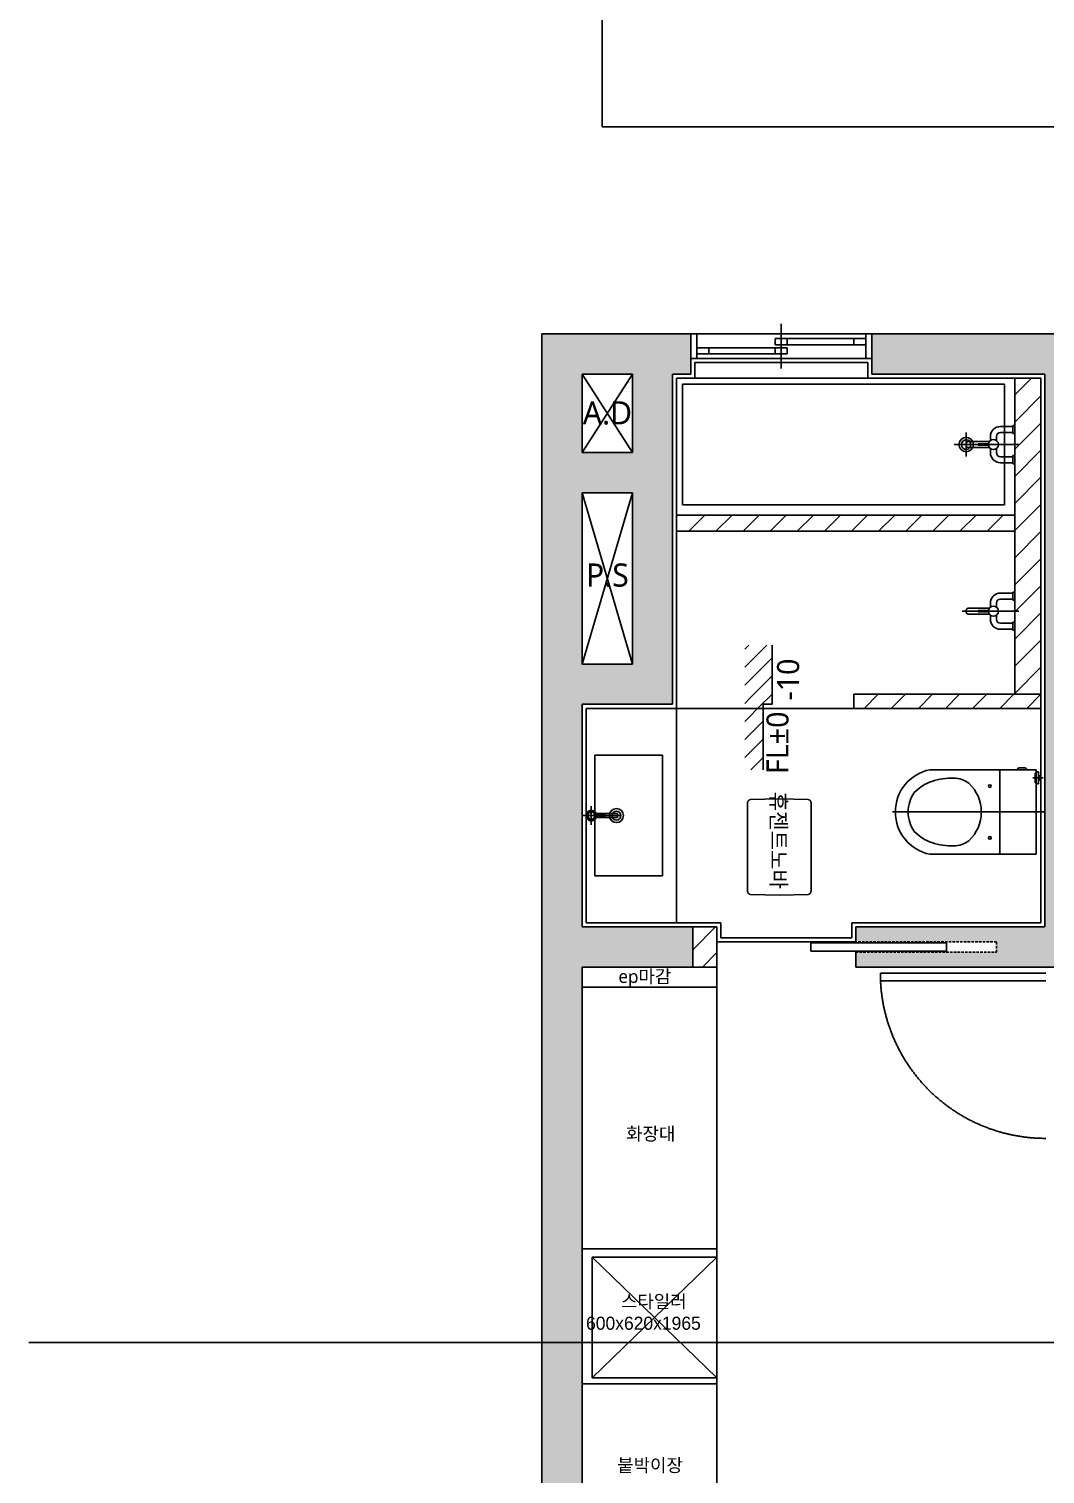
# Model space of a CAD drawing. Header units: millimetres. Extents: x 512 to 764439, y -71 to 559481.
# Drawn here: x 574506 to 579556, y 208937 to 216114 of the extents above; entities that cross this region are included whole.
import ezdxf
from ezdxf.enums import TextEntityAlignment as Align

# ---------------------------------------------------------------- set-up
doc = ezdxf.new("R2010")
doc.units = ezdxf.units.MM
doc.header["$LTSCALE"] = 50
for name, pattern in [('CENTER', [50.8, 31.75, -6.35, 6.35, -6.35]), ('DASHDOT', [1, 0.5, -0.25, 0, -0.25]), ('HIDDEN', [0.375, 0.25, -0.125])]:
    doc.linetypes.add(name, pattern=pattern)
for name, color, linetype in [('#CENTER', 1, 'CENTER'), ('#DOOR', 4, 'Continuous'), ('#TEXT', 7, 'Continuous'), ('#WIN', 4, 'Continuous'), ('#가전가구', 252, 'Continuous'), ('#건축벽체_CON', 2, 'Continuous'), ('#마감재', 5, 'Continuous'), ('#목공', 124, 'Continuous'), ('#욕실', 252, 'Continuous'), ('#조적', 30, 'Continuous'), ('#타일', 241, 'Continuous'), ('.', 8, 'Continuous'), ('12.철거설비도', 7, 'Continuous'), ('fur', 6, 'Continuous')]:
    doc.layers.add(name, color=color, linetype=linetype)
doc.styles.add('MtXpl_', font='Gulim.ttf')
doc.styles.add('맑은 고딕', font='malgun.ttf')
doc.styles.add('맑은고딕', font='malgun.ttf')
doc.styles.add('프리텐다드', font='')
doc.styles.get('프리텐다드').set_extended_font_data('Pretendard Variable')
picture_1 = doc.add_image_def('image5.jpg', size_in_pixel=(3000, 4000))

# ---------------------------------------------------------------- blocks, each defined once
blk = doc.blocks.new('DFDSF')
at = {"layer": '.', "ltscale": 2, "transparency": 33554559}
h = blk.add_hatch(color=8, dxfattribs=at)
h.dxf.hatch_style = 1
h.paths.add_polyline_path([(338341.2, 81981.1), (336641.2, 81981.1), (336641.2, 81781.1), (337741.2, 81781.1), (337741.2, 80281.1), (336886.2, 80281.1), (336886.2, 80081.1), (337741.2, 80081.1), (337741.2, 75921.1), (337281.2, 75921.1), (337281.2, 75721.1), (337941.2, 75721.1), (337941.2, 76011.1), (338391.2, 76011.1), (338391.2, 76058), (338391.2, 76211.1), (337941.2, 76211.1), (337941.2, 80081.1), (338341.2, 80081.1)])
h.paths.add_polyline_path([(338141.2, 80881.1), (337941.2, 80881.1), (337941.2, 81781.1), (338141.2, 81781.1)], flags=16)
h.paths.add_polyline_path([(338141.2, 80681.1), (338141.2, 80281.1), (337941.2, 80281.1), (337941.2, 80681.1)], flags=16)
h.paths.add_polyline_path([(339996.2, 80203.6), (339796.2, 80203.6), (339796.2, 80081.1), (339796.2, 78761.1), (339996.2, 78761.1)])
h.paths.add_polyline_path([(331166.2, 70151.1), (330766.2, 70151.1), (330766.2, 69951.1), (331366.2, 69951.1), (331366.2, 74251.1), (331166.2, 74251.1), (331166.2, 74055.5)])
h.paths.add_polyline_path([(336200.7, 78532.8), (336200.7, 79213.9), (335787, 79213.9), (335787, 78532.8)], flags=9)
h.paths.add_polyline_path([(333543.1, 77829.6), (334224.1, 77829.6), (334224.1, 78243.3), (333543.1, 78243.3)], flags=9)
h.paths.add_polyline_path([(337703.7, 74502.9), (337703.7, 75183.9), (337290, 75183.9), (337290, 74502.9)], flags=9)
h.paths.add_polyline_path([(331162.1, 74502.9), (331162.1, 75183.9), (330748.4, 75183.9), (330748.4, 74502.9)], flags=9)
h.paths.add_polyline_path([(336260.6, 76774.4), (336260.6, 77267), (335846.9, 77267), (335846.9, 76774.4)], flags=9)
h.paths.add_polyline_path([(334913.9, 79384.1), (334913.9, 79876.7), (334500.2, 79876.7), (334500.2, 79384.1)], flags=9)
h.paths.add_polyline_path([(329011.8, 71740.4), (329489.3, 71740.4), (329489.3, 72021.6), (329011.8, 72021.6)], flags=9)
h.paths.add_polyline_path([(336400.9, 79956.4), (336699.3, 79956.4), (336699.3, 80077.5), (336400.9, 80077.5)], flags=9)
h.paths.add_polyline_path([(338695.3, 81081.3), (339421.1, 81081.3), (339421.1, 81298.3), (338695.3, 81298.3)], flags=9)
h.paths.add_polyline_path([(336820.7, 78057.1), (337362.8, 78057.1), (337362.8, 78178.2), (336820.7, 78178.2)], flags=25)
h.paths.add_polyline_path([(332573.5, 80085.7), (332573.5, 80472.7), (332452.4, 80472.7), (332452.4, 80085.7)], flags=9)
h.paths.add_polyline_path([(332682, 81037.5), (332682, 81616.6), (332452.3, 81616.6), (332452.3, 81037.5)], flags=9)
h.paths.add_polyline_path([(327279.7, 75623.7), (328005.6, 75623.7), (328005.6, 75840.6), (327279.7, 75840.6)], flags=9)
h.paths.add_polyline_path([(334863.3, 79512.1), (336051.7, 79512.1), (336051.7, 79766.9), (334863.3, 79766.9)], flags=9)
h.paths.add_polyline_path([(329176.8, 70568.8), (329756.3, 70568.8), (329756.3, 70804.7), (329176.8, 70804.7)], flags=9)
h.paths.add_polyline_path([(333507.8, 69233.9), (334696.1, 69233.9), (334696.1, 69488.6), (333507.8, 69488.6)], flags=9)
h.paths.add_polyline_path([(340816.6, 69233.9), (342005, 69233.9), (342005, 69488.6), (340816.6, 69488.6)], flags=9)
h.paths.add_polyline_path([(333634.5, 79165.1), (333999.1, 79165.1), (333999.1, 79348.5), (333634.5, 79348.5)], flags=9)
h.paths.add_polyline_path([(333962.6, 80090.5), (334586.1, 80090.5), (334586.1, 80239.6), (333962.6, 80239.6)], flags=9)
h.paths.add_polyline_path([(334060.9, 75436.5), (335408.1, 75436.5), (335408.1, 75619.9), (334060.9, 75619.9)], flags=9)
h.paths.add_polyline_path([(331366.5, 68772.9), (332548, 68772.9), (332548, 69008.8), (331366.5, 69008.8)], flags=9)
h.paths.add_polyline_path([(334774.3, 77718.7), (335343.7, 77718.7), (335343.7, 78003.8), (334774.3, 78003.8)], flags=9)
h.paths.add_polyline_path([(335953.7, 79875.3), (336320.9, 79875.3), (336320.9, 80024.3), (335953.7, 80024.3)], flags=9)
h.paths.add_polyline_path([(333460.9, 76854.3), (333764.7, 76854.3), (333764.7, 77007.1), (333460.9, 77007.1)], flags=9)
h.paths.add_polyline_path([(333091.1, 76542.6), (333394.9, 76542.6), (333394.9, 76695.4), (333091.1, 76695.4)], flags=9)
h.paths.add_polyline_path([(332969.8, 79053.3), (333100.7, 79053.3), (333100.7, 79206.1), (332969.8, 79206.1)], flags=9)
h.paths.add_polyline_path([(332884.4, 77770.4), (333188.2, 77770.4), (333188.2, 77923.2), (332884.4, 77923.2)], flags=9)
h.paths.add_polyline_path([(332836.6, 78524.5), (333230.8, 78524.5), (333230.8, 78677.2), (332836.6, 78677.2)], flags=9)
h.paths.add_polyline_path([(329027.4, 69208.3), (329838.7, 69208.3), (329838.7, 69493.3), (329027.4, 69493.3)], flags=9)
h.paths.add_polyline_path([(333408.3, 81268.8), (334219.6, 81268.8), (334219.6, 81553.9), (333408.3, 81553.9)], flags=9)
h.paths.add_polyline_path([(336706.9, 80756.2), (336706.9, 81151.4), (336537.7, 81151.4), (336537.7, 80756.2)], flags=9)
h.paths.add_polyline_path([(336759.6, 81121.6), (336759.6, 81407.7), (336590.4, 81407.7), (336590.4, 81121.6)], flags=9)
h.paths.add_polyline_path([(328332, 78371.2), (328332, 78766.4), (328162.7, 78766.4), (328162.7, 78371.2)], flags=9)
h.paths.add_polyline_path([(328384.8, 78736.5), (328384.8, 79022.9), (328214.7, 79022.9), (328214.7, 78736.5)], flags=9)
h.paths.add_polyline_path([(338932.4, 71242.6), (339326.7, 71242.6), (339326.7, 71395.4), (338932.4, 71395.4)], flags=9)
h.paths.add_polyline_path([(341434.5, 74226.2), (341828.8, 74226.2), (341828.8, 74379), (341434.5, 74379)], flags=9)
h.paths.add_polyline_path([(337702.2, 71296.7), (338108.8, 71296.7), (338108.8, 71577.9), (337702.2, 71577.9)], flags=9)
h.paths.add_polyline_path([(340786.3, 71296.7), (341192.9, 71296.7), (341192.9, 71577.9), (340786.3, 71577.9)], flags=9)
h.paths.add_polyline_path([(330938, 77966.2), (331344.6, 77966.2), (331344.6, 78247.4), (330938, 78247.4)], flags=9)
h.paths.add_polyline_path([(333628.2, 71737.2), (334197.6, 71737.2), (334197.6, 72022.3), (333628.2, 72022.3)], flags=9)
h.paths.add_polyline_path([(327958.2, 69261.8), (328352.4, 69261.8), (328352.4, 69414.6), (327958.2, 69414.6)], flags=9)
h.paths.add_polyline_path([(327409.8, 71898.3), (327804.1, 71898.3), (327804.1, 72051.1), (327409.8, 72051.1)], flags=9)
h.paths.add_polyline_path([(327434.8, 74896.2), (327829, 74896.2), (327829, 75049), (327434.8, 75049)], flags=9)
h.paths.add_polyline_path([(327440.5, 77324), (327756.6, 77324), (327756.6, 77476.7), (327440.5, 77476.7)], flags=9)
h.paths.add_polyline_path([(327478.9, 76542.6), (327782.7, 76542.6), (327782.7, 76695.4), (327478.9, 76695.4)], flags=9)
h.paths.add_polyline_path([(341178.3, 75772.2), (341178.3, 75148.5), (341329.6, 75148.5), (341329.6, 75772.2)], flags=9)
h.paths.add_polyline_path([(341233.7, 75866.2), (341233.7, 76261.4), (341064.4, 76261.4), (341064.4, 75866.2)], flags=9)
h.paths.add_polyline_path([(341286.5, 76231.5), (341286.5, 76517.9), (341116.4, 76517.9), (341116.4, 76231.5)], flags=9)
h.paths.add_polyline_path([(339403.9, 77086.2), (339403.9, 77481.4), (339234.7, 77481.4), (339234.7, 77086.2)], flags=9)
h.paths.add_polyline_path([(339456.2, 77438.2), (339456.2, 77723.4), (339289.6, 77723.4), (339289.6, 77438.2)], flags=9)
h.paths.add_polyline_path([(328180, 78337.2), (328180, 77751.1), (328331.3, 77751.1), (328331.3, 78337.2)], flags=9)
h.paths.add_polyline_path([(338414.5, 77089.5), (339135.2, 77089.5), (339135.2, 77242.3), (338414.5, 77242.3)], flags=9)
h.paths.add_polyline_path([(338683.5, 77496.6), (338987.3, 77496.6), (338987.3, 77649.4), (338683.5, 77649.4)], flags=9)
h.paths.add_polyline_path([(340029.3, 76679.8), (340333.1, 76679.8), (340333.1, 76832.6), (340029.3, 76832.6)], flags=9)
h.paths.add_polyline_path([(338380.9, 78083.2), (339011.1, 78083.2), (339011.1, 78236), (338380.9, 78236)], flags=9)
h.paths.add_polyline_path([(338414.5, 79236), (339135.2, 79236), (339135.2, 79388.8), (338414.5, 79388.8)], flags=9)
h.paths.add_polyline_path([(327245.7, 80105.2), (327559.2, 80105.2), (327559.2, 80280.3), (327245.7, 80280.3)], flags=9)
h.paths.add_polyline_path([(327265.7, 79299), (327538.3, 79299), (327538.3, 79477.3), (327265.7, 79477.3)], flags=9)
h.paths.add_polyline_path([(342110.3, 76479.4), (342423.8, 76479.4), (342423.8, 76654.6), (342110.3, 76654.6)], flags=9)
h = blk.add_hatch(color=8, dxfattribs=at)
h.dxf.hatch_style = 1
h.paths.add_polyline_path([(336646.2, 74251.1), (336446.2, 74251.1), (336446.2, 68796.1), (336446.2, 68796.1), (336446.2, 68673.6), (336446.2, 68673.6), (336446.2, 68551.1), (336646.2, 68551.1), (336646.2, 68673.6), (336646.2, 68796.1)])
h.paths.add_polyline_path([(333337.8, 69143.6), (333337.8, 69636.2), (332924.1, 69636.2), (332924.1, 69143.6)], flags=9)
h.paths.add_polyline_path([(329011.8, 71740.4), (329489.3, 71740.4), (329489.3, 72021.6), (329011.8, 72021.6)], flags=9)
h.paths.add_polyline_path([(336400.9, 79956.4), (336699.3, 79956.4), (336699.3, 80077.5), (336400.9, 80077.5)], flags=9)
h.paths.add_polyline_path([(338695.3, 81081.3), (339421.1, 81081.3), (339421.1, 81298.3), (338695.3, 81298.3)], flags=9)
h.paths.add_polyline_path([(336820.7, 78057.1), (337362.8, 78057.1), (337362.8, 78178.2), (336820.7, 78178.2)], flags=9)
h.paths.add_polyline_path([(332573.5, 80085.7), (332573.5, 80472.7), (332452.4, 80472.7), (332452.4, 80085.7)], flags=9)
h.paths.add_polyline_path([(332682, 81037.5), (332682, 81616.6), (332452.3, 81616.6), (332452.3, 81037.5)], flags=9)
h.paths.add_polyline_path([(327279.7, 75623.7), (328005.6, 75623.7), (328005.6, 75840.6), (327279.7, 75840.6)], flags=9)
h.paths.add_polyline_path([(334863.3, 79512.1), (336051.7, 79512.1), (336051.7, 79766.9), (334863.3, 79766.9)], flags=9)
h.paths.add_polyline_path([(329176.8, 70568.8), (329756.3, 70568.8), (329756.3, 70804.7), (329176.8, 70804.7)], flags=9)
h.paths.add_polyline_path([(333507.8, 69233.9), (334696.1, 69233.9), (334696.1, 69488.6), (333507.8, 69488.6)], flags=9)
h.paths.add_polyline_path([(340376, 69233.9), (341564.3, 69233.9), (341564.3, 69488.6), (340376, 69488.6)], flags=9)
h.paths.add_polyline_path([(333634.5, 79165.1), (333999.1, 79165.1), (333999.1, 79348.5), (333634.5, 79348.5)], flags=9)
h.paths.add_polyline_path([(333962.6, 80090.5), (334586.1, 80090.5), (334586.1, 80239.6), (333962.6, 80239.6)], flags=9)
h.paths.add_polyline_path([(334060.9, 75436.5), (335408.1, 75436.5), (335408.1, 75619.9), (334060.9, 75619.9)], flags=9)
h.paths.add_polyline_path([(331366.5, 68772.9), (332548, 68772.9), (332548, 69008.8), (331366.5, 69008.8)], flags=9)
h.paths.add_polyline_path([(334774.3, 77718.7), (335343.7, 77718.7), (335343.7, 78003.8), (334774.3, 78003.8)], flags=9)
h.paths.add_polyline_path([(335953.7, 79875.3), (336320.9, 79875.3), (336320.9, 80024.3), (335953.7, 80024.3)], flags=9)
h.paths.add_polyline_path([(333460.9, 76854.3), (333764.7, 76854.3), (333764.7, 77007.1), (333460.9, 77007.1)], flags=9)
h.paths.add_polyline_path([(333091.1, 76542.6), (333394.9, 76542.6), (333394.9, 76695.4), (333091.1, 76695.4)], flags=9)
h.paths.add_polyline_path([(332969.8, 79053.3), (333100.7, 79053.3), (333100.7, 79206.1), (332969.8, 79206.1)], flags=9)
h.paths.add_polyline_path([(332884.4, 77770.4), (333188.2, 77770.4), (333188.2, 77923.2), (332884.4, 77923.2)], flags=9)
h.paths.add_polyline_path([(332836.6, 78524.5), (333230.8, 78524.5), (333230.8, 78677.2), (332836.6, 78677.2)], flags=9)
h.paths.add_polyline_path([(329027.4, 69208.3), (329838.7, 69208.3), (329838.7, 69493.3), (329027.4, 69493.3)], flags=9)
h.paths.add_polyline_path([(333408.3, 81268.8), (334219.6, 81268.8), (334219.6, 81553.9), (333408.3, 81553.9)], flags=9)
h.paths.add_polyline_path([(336706.9, 80756.2), (336706.9, 81151.4), (336537.7, 81151.4), (336537.7, 80756.2)], flags=9)
h.paths.add_polyline_path([(336759.6, 81121.6), (336759.6, 81407.7), (336590.4, 81407.7), (336590.4, 81121.6)], flags=9)
h.paths.add_polyline_path([(328332, 78371.2), (328332, 78766.4), (328162.7, 78766.4), (328162.7, 78371.2)], flags=9)
h.paths.add_polyline_path([(328384.8, 78736.5), (328384.8, 79022.9), (328214.7, 79022.9), (328214.7, 78736.5)], flags=9)
h.paths.add_polyline_path([(338932.4, 71242.6), (339326.7, 71242.6), (339326.7, 71395.4), (338932.4, 71395.4)], flags=9)
h.paths.add_polyline_path([(341434.5, 74226.2), (341828.8, 74226.2), (341828.8, 74379), (341434.5, 74379)], flags=9)
h.paths.add_polyline_path([(337702.2, 71296.7), (338108.8, 71296.7), (338108.8, 71577.9), (337702.2, 71577.9)], flags=9)
h.paths.add_polyline_path([(340786.3, 71296.7), (341192.9, 71296.7), (341192.9, 71577.9), (340786.3, 71577.9)], flags=9)
h.paths.add_polyline_path([(330938, 77966.2), (331344.6, 77966.2), (331344.6, 78247.4), (330938, 78247.4)], flags=9)
h.paths.add_polyline_path([(333628.2, 71737.2), (334197.6, 71737.2), (334197.6, 72022.3), (333628.2, 72022.3)], flags=9)
h.paths.add_polyline_path([(327958.2, 69261.8), (328352.4, 69261.8), (328352.4, 69414.6), (327958.2, 69414.6)], flags=9)
h.paths.add_polyline_path([(327409.8, 71898.3), (327804.1, 71898.3), (327804.1, 72051.1), (327409.8, 72051.1)], flags=9)
h.paths.add_polyline_path([(327434.8, 74896.2), (327829, 74896.2), (327829, 75049), (327434.8, 75049)], flags=9)
h.paths.add_polyline_path([(327440.5, 77324), (327756.6, 77324), (327756.6, 77476.7), (327440.5, 77476.7)], flags=9)
h.paths.add_polyline_path([(327478.9, 76542.6), (327782.7, 76542.6), (327782.7, 76695.4), (327478.9, 76695.4)], flags=9)
h.paths.add_polyline_path([(341178.3, 75772.2), (341178.3, 75148.5), (341329.6, 75148.5), (341329.6, 75772.2)], flags=9)
h.paths.add_polyline_path([(341233.7, 75866.2), (341233.7, 76261.4), (341064.4, 76261.4), (341064.4, 75866.2)], flags=9)
h.paths.add_polyline_path([(341286.5, 76231.5), (341286.5, 76517.9), (341116.4, 76517.9), (341116.4, 76231.5)], flags=9)
h.paths.add_polyline_path([(339403.9, 77086.2), (339403.9, 77481.4), (339234.7, 77481.4), (339234.7, 77086.2)], flags=9)
h.paths.add_polyline_path([(339456.2, 77438.2), (339456.2, 77723.4), (339289.6, 77723.4), (339289.6, 77438.2)], flags=9)
h.paths.add_polyline_path([(328180, 78337.2), (328180, 77751.1), (328331.3, 77751.1), (328331.3, 78337.2)], flags=9)
h.paths.add_polyline_path([(338414.5, 77089.5), (339135.2, 77089.5), (339135.2, 77242.3), (338414.5, 77242.3)], flags=9)
h.paths.add_polyline_path([(338683.5, 77496.6), (338987.3, 77496.6), (338987.3, 77649.4), (338683.5, 77649.4)], flags=9)
h.paths.add_polyline_path([(340029.3, 76679.8), (340333.1, 76679.8), (340333.1, 76832.6), (340029.3, 76832.6)], flags=9)
h.paths.add_polyline_path([(338380.9, 78083.2), (339011.1, 78083.2), (339011.1, 78236), (338380.9, 78236)], flags=9)
h.paths.add_polyline_path([(338414.5, 79236), (339135.2, 79236), (339135.2, 79388.8), (338414.5, 79388.8)], flags=9)
h.paths.add_polyline_path([(327245.7, 80105.2), (327559.2, 80105.2), (327559.2, 80280.3), (327245.7, 80280.3)], flags=9)
h.paths.add_polyline_path([(327265.7, 79299), (327538.3, 79299), (327538.3, 79477.3), (327265.7, 79477.3)], flags=9)
h.paths.add_polyline_path([(342110.3, 76479.4), (342423.8, 76479.4), (342423.8, 76654.6), (342110.3, 76654.6)], flags=9)
h = blk.add_hatch(color=8, dxfattribs=at)
h.dxf.hatch_style = 1
h.paths.add_polyline_path([(327276.2, 77641.1), (327276.2, 78746.1), (327726.2, 78746.1), (327726.2, 80386.1), (327816.2, 80386.1), (327816.2, 80586.1), (327076.2, 80586.1), (327076.2, 68551.1), (328176.2, 68551.1), (328176.2, 68751.1), (327276.2, 68751.1), (327276.2, 69951.1), (328066.2, 69951.1), (328066.2, 70151.1), (327276.2, 70151.1), (327276.2, 74051.1), (327896.2, 74051.1), (327896.2, 74251.1), (327276.2, 74251.1), (327276.2, 77441.1), (327826.2, 77441.1), (327826.2, 77641.1)])
h.paths.add_polyline_path([(327276.2, 78946.1), (327276.2, 79796.1), (327526.2, 79796.1), (327526.2, 78946.1)], flags=16)
h.paths.add_polyline_path([(327276.2, 79996.1), (327276.2, 80386.1), (327526.2, 80386.1), (327526.2, 79996.1)], flags=16)
h.paths.add_polyline_path([(327245.7, 80105.2), (327559.2, 80105.2), (327559.2, 80280.3), (327245.7, 80280.3)], flags=24)
h.paths.add_polyline_path([(327265.7, 79299), (327538.3, 79299), (327538.3, 79477.3), (327265.7, 79477.3)], flags=24)
h = blk.add_hatch(color=8, dxfattribs=at)
h.dxf.hatch_style = 1
h.paths.add_polyline_path([(329776.2, 80586.1), (328716.2, 80586.1), (328716.2, 80386.1), (329576.2, 80386.1), (329576.2, 77641.1), (328636.2, 77641.1), (328636.2, 77567.1), (329336.2, 77567.1), (329336.2, 77515.1), (328636.2, 77515.1), (328636.2, 77441.1), (329776.2, 77441.1)])
at = {"layer": '#CENTER', "color": 8, "ltscale": 2}
for p, q in [((327526.2, 80386.1), (327276.2, 79996.1)), ((327276.2, 80386.1), (327526.2, 79996.1)), ((327276.2, 79796.1), (327526.2, 78946.1)), ((327276.2, 78946.1), (327526.2, 79796.1))]:
    blk.add_line(p, q, dxfattribs=at)
at = {"layer": '#DOOR', "color": 8}
for p, q in [((329087.7, 77562.1), (328413.6, 77562.1)), ((328413.6, 77562.1), (328413.6, 77520.1)), ((328413.6, 77520.1), (329087.7, 77520.1)), ((329087.7, 77520.1), (329087.7, 77562.1)), ((329580.7, 77411.7), (328759.4, 77411.7)), ((328759.4, 77411.7), (328759.4, 77372.6)), ((328759.4, 77372.6), (329580.7, 77372.6))]:
    blk.add_line(p, q, dxfattribs=at)
at = {"layer": '#DOOR', "color": 8, "linetype": 'HIDDEN'}
for p, q in [((329336.2, 77567.1), (328636.2, 77567.1)), ((329336.2, 77515.1), (329336.2, 77567.1)), ((328636.2, 77515.1), (329336.2, 77515.1))]:
    blk.add_line(p, q, dxfattribs=at)
at = {"layer": '#DOOR', "color": 8, "linetype": 'DASHDOT', "ltscale": 70}
blk.add_arc((329579.8, 77411.7), 821.3, 182.72937, 270.065, dxfattribs=at)
at = {"layer": '#TEXT', "color": 8}
for p, q in [((328221.2, 78746.1), (328221.2, 79039.5)), ((328221.2, 78746.1), (328176.2, 78746.1)), ((328176.2, 78746.1), (328176.2, 78421.1))]:
    blk.add_line(p, q, dxfattribs=at)
at = {"layer": '#WIN', "color": 8}
for p, q in [((328266.2, 80636.1), (328266.2, 80413.6)), ((328716.2, 80586.1), (327816.2, 80586.1)), ((327816.2, 80586.1), (327816.2, 80463.6)), ((327816.2, 80463.6), (327816.2, 80586.1)), ((327816.2, 80586.1), (327846.2, 80586.1)), ((327846.2, 80586.1), (327846.2, 80463.6)), ((328236.2, 80532.3), (328236.2, 80562.3)), ((328236.2, 80562.3), (328686.2, 80562.3)), ((328236.2, 80532.3), (328686.2, 80532.3)), ((328296.2, 80532.3), (328296.2, 80562.3)), ((328626.2, 80532.3), (328626.2, 80562.3)), ((328686.2, 80463.6), (328686.2, 80586.1)), ((328686.2, 80586.1), (328716.2, 80586.1)), ((328716.2, 80463.6), (328716.2, 80586.1)), ((328716.2, 80586.1), (328716.2, 80463.6)), ((327816.2, 80463.6), (328716.2, 80463.6)), ((327846.2, 80463.6), (327816.2, 80463.6)), ((328296.2, 80517.3), (327846.2, 80517.3)), ((328296.2, 80487.3), (327846.2, 80487.3)), ((327906.2, 80517.3), (327906.2, 80487.3)), ((328236.2, 80487.3), (328236.2, 80517.3)), ((328296.2, 80487.3), (328296.2, 80517.3)), ((328716.2, 80463.6), (328686.2, 80463.6))]:
    blk.add_line(p, q, dxfattribs=at)
at = {"layer": '#가전가구', "color": 8, "ltscale": 2}
for p, q in [((327326.2, 76001.1), (327946.2, 76001.1)), ((327326.2, 75401.1), (327326.2, 76001.1)), ((327946.2, 76001.1), (327326.2, 75401.1)), ((327326.2, 76001.1), (327946.2, 75401.1)), ((327946.2, 76001.1), (327946.2, 75401.1)), ((327946.2, 75401.1), (327326.2, 75401.1))]:
    blk.add_line(p, q, dxfattribs=at)
at = {"layer": '#건축벽체_CON', "color": 8, "ltscale": 2}
for p, q in [((327076.2, 68551.1), (327076.2, 80586.1)), ((327076.2, 80586.1), (327816.2, 80586.1)), ((327816.2, 80586.1), (327816.2, 80386.1)), ((329776.2, 80586.1), (328716.2, 80586.1)), ((328716.2, 80586.1), (328716.2, 80386.1)), ((327276.2, 79996.1), (327276.2, 80386.1)), ((327526.2, 80386.1), (327276.2, 80386.1)), ((327526.2, 79996.1), (327526.2, 80386.1)), ((327816.2, 80386.1), (327726.2, 80386.1)), ((327726.2, 80386.1), (327726.2, 78746.1)), ((329576.2, 80386.1), (328716.2, 80386.1)), ((329576.2, 77641.1), (329576.2, 80386.1)), ((327526.2, 79996.1), (327276.2, 79996.1)), ((327276.2, 78946.1), (327276.2, 79796.1)), ((327526.2, 79796.1), (327276.2, 79796.1)), ((327526.2, 78946.1), (327526.2, 79796.1)), ((327526.2, 78946.1), (327276.2, 78946.1)), ((327726.2, 78746.1), (327276.2, 78746.1)), ((327276.2, 77641.1), (327276.2, 78746.1)), ((327826.2, 77641.1), (327276.2, 77641.1)), ((327826.2, 77441.1), (327826.2, 77641.1)), ((328636.2, 77567.1), (328636.2, 77641.1)), ((328636.2, 77641.1), (329576.2, 77641.1)), ((328636.2, 77515.1), (328636.2, 77441.1)), ((327276.2, 74251.1), (327276.2, 77441.1)), ((327276.2, 77441.1), (327826.2, 77441.1)), ((328636.2, 77441.1), (329776.2, 77441.1))]:
    blk.add_line(p, q, dxfattribs=at)
at = {"layer": '#목공', "color": 8, "ltscale": 2}
for p, q in [((327826.2, 77641.1), (327946.2, 77641.1)), ((327946.2, 77641.1), (327946.2, 77441.1)), ((327946.2, 77441.1), (327826.2, 77441.1))]:
    blk.add_line(p, q, dxfattribs=at)
at = {"layer": '#욕실', "color": 8, "ltscale": 2}
for p, q in [((327816.2, 80386.1), (327726.2, 80386.1)), ((327726.2, 80386.1), (327726.2, 79686.1)), ((329376.2, 80336.1), (327776.2, 80336.1)), ((327776.2, 80336.1), (327776.2, 79736.1)), ((328696.2, 80366.1), (327836.2, 80366.1)), ((329426.2, 80386.1), (328716.2, 80386.1)), ((329376.2, 79736.1), (329376.2, 80336.1)), ((329426.2, 79686.1), (329426.2, 80366.1)), ((327746.2, 79686.1), (329426.2, 79686.1)), ((327776.2, 79736.1), (329376.2, 79736.1)), ((327746.2, 78726.1), (327746.2, 77661.1)), ((327276.2, 78493.6), (327276.2, 78193.6)), ((327676.2, 78493.6), (327339.8, 78493.6)), ((327339.8, 78493.6), (327339.8, 77893.6)), ((327676.2, 78493.6), (327676.2, 77893.6)), ((327294.7, 78193.6), (327349.7, 78193.6)), ((327322.2, 78166.1), (327322.2, 78221.1)), ((327339.8, 77893.6), (327676.2, 77893.6))]:
    blk.add_line(p, q, dxfattribs=at)
at = {"layer": '#욕실', "color": 8}
for p, q in [((329416.2, 80126.1), (329355.2, 80126.1)), ((329416.2, 80091.1), (329416.2, 80131.1)), ((329416.2, 80131.1), (329426.2, 80131.1)), ((329426.2, 80131.1), (329426.2, 80091.1)), ((329125.8, 80036.1), (329244.6, 80036.1)), ((329185.2, 80095.5), (329185.2, 79976.7)), ((329185.2, 80041.1), (329185.2, 80031.1)), ((329300.2, 80051.1), (329195.2, 80051.1)), ((329245.4, 80033.1), (329245.4, 80039.1)), ((329245.4, 80039.1), (329295.4, 80039.1)), ((329295.4, 80033.1), (329245.4, 80033.1)), ((329305.2, 80076.1), (329305.2, 80056.1)), ((329335.2, 80076.1), (329335.2, 80056.1)), ((329416.2, 80096.1), (329355.2, 80096.1)), ((329426.2, 80091.1), (329416.2, 80091.1)), ((329195.2, 80021.1), (329300.2, 80021.1)), ((329305.2, 79996.1), (329305.2, 80016.1)), ((329335.2, 79996.1), (329335.2, 80016.1)), ((329416.2, 79976.1), (329355.2, 79976.1)), ((329416.2, 79941.1), (329416.2, 79981.1)), ((329416.2, 79981.1), (329426.2, 79981.1)), ((329426.2, 79981.1), (329426.2, 79941.1)), ((329416.2, 79946.1), (329355.2, 79946.1)), ((329426.2, 79941.1), (329416.2, 79941.1)), ((329305.2, 79248.6), (329305.2, 79228.6)), ((329335.2, 79248.6), (329335.2, 79228.6)), ((329416.2, 79298.6), (329355.2, 79298.6)), ((329416.2, 79268.6), (329355.2, 79268.6)), ((329416.2, 79263.6), (329416.2, 79303.6)), ((329416.2, 79303.6), (329426.2, 79303.6)), ((329426.2, 79263.6), (329416.2, 79263.6)), ((329426.2, 79303.6), (329426.2, 79263.6)), ((329185.2, 79213.6), (329185.2, 79203.6)), ((329300.2, 79223.6), (329195.2, 79223.6)), ((329195.2, 79193.6), (329300.2, 79193.6)), ((329245.4, 79205.6), (329245.4, 79211.6)), ((329245.4, 79211.6), (329295.4, 79211.6)), ((329295.4, 79205.6), (329245.4, 79205.6)), ((329305.2, 79168.6), (329305.2, 79188.6)), ((329335.2, 79168.6), (329335.2, 79188.6)), ((329416.2, 79148.6), (329355.2, 79148.6)), ((329416.2, 79118.6), (329355.2, 79118.6)), ((329416.2, 79113.6), (329416.2, 79153.6)), ((329416.2, 79153.6), (329426.2, 79153.6)), ((329426.2, 79113.6), (329416.2, 79113.6)), ((329426.2, 79153.6), (329426.2, 79113.6)), ((329005.1, 78421.4), (329533.1, 78421.4)), ((329353.1, 78421.4), (329353.1, 78001.4)), ((329442.2, 78427.8), (329435.8, 78421.4)), ((329435.8, 78421.4), (329490.2, 78421.4)), ((329448.6, 78430.5), (329477.3, 78430.5)), ((329490.2, 78421.4), (329483.8, 78427.8)), ((329567.8, 78381.4), (329516.5, 78381.4)), ((329527.2, 78362.4), (329527.2, 78400.4)), ((329533.1, 78421.4), (329533.1, 78001.4)), ((329538.2, 78411.4), (329544.2, 78411.4)), ((329544.2, 78411.4), (329544.2, 78351.4)), ((329555.2, 78391.7), (329544.2, 78391.7)), ((329544.2, 78371.8), (329544.2, 78391)), ((329544.7, 78391.7), (329545.7, 78390.7)), ((329545.7, 78391.7), (329545.7, 78371.2)), ((329545.7, 78390.7), (329556.2, 78390.7)), ((329555.2, 78391.7), (329556.2, 78390.7)), ((329556.2, 78390.7), (329556.2, 78372.2)), ((329544.2, 78351.4), (329538.2, 78351.4)), ((329555.2, 78371.2), (329544.2, 78371.2)), ((329545.7, 78372.2), (329544.7, 78371.2)), ((329545.7, 78372.2), (329556.2, 78372.2)), ((329556.2, 78372.2), (329555.2, 78371.2)), ((328099, 78258), (328099.1, 78259.3)), ((328099, 78258), (328099, 77817.1)), ((328099.1, 78259.3), (328099.2, 78260.6)), ((328099.2, 78260.6), (328099.5, 78261.8)), ((328099.5, 78261.8), (328099.9, 78263)), ((328099.9, 78263), (328100.4, 78264.2)), ((328100.4, 78264.2), (328100.9, 78265.4)), ((328100.9, 78265.4), (328101.6, 78266.4)), ((328101.6, 78266.4), (328102.4, 78267.5)), ((328102.4, 78267.5), (328103.2, 78268.4)), ((328103.2, 78268.4), (328104.2, 78269.3)), ((328104.2, 78269.3), (328105.2, 78270.1)), ((328105.2, 78270.1), (328106.2, 78270.8)), ((328106.2, 78270.8), (328107.4, 78271.4)), ((328107.4, 78271.4), (328108.5, 78272)), ((328108.5, 78272), (328109.7, 78272.4)), ((328109.7, 78272.4), (328111, 78272.7)), ((328111, 78272.7), (328112.2, 78272.9)), ((328112.2, 78272.9), (328113.5, 78273)), ((328113.5, 78273), (328256.5, 78277.5)), ((328399.5, 78273), (328256.5, 78277.5)), ((328400.8, 78272.9), (328399.5, 78273)), ((328402, 78272.7), (328400.8, 78272.9)), ((328403.3, 78272.4), (328402, 78272.7)), ((328404.5, 78272), (328403.3, 78272.4)), ((328405.7, 78271.4), (328404.5, 78272)), ((328406.8, 78270.8), (328405.7, 78271.4)), ((328407.8, 78270.1), (328406.8, 78270.8)), ((328408.8, 78269.3), (328407.8, 78270.1)), ((328409.8, 78268.4), (328408.8, 78269.3)), ((328410.6, 78267.5), (328409.8, 78268.4)), ((328411.4, 78266.4), (328410.6, 78267.5)), ((328412.1, 78265.4), (328411.4, 78266.4)), ((328412.7, 78264.2), (328412.1, 78265.4)), ((328413.1, 78263), (328412.7, 78264.2)), ((328413.5, 78261.8), (328413.1, 78263)), ((328413.8, 78260.6), (328413.5, 78261.8)), ((328413.9, 78259.3), (328413.8, 78260.6)), ((328414, 78258), (328413.9, 78259.3)), ((328414, 77817.1), (328414, 78258)), ((327340.7, 78203.6), (327452.2, 78203.6)), ((327452.2, 78183.6), (327340.7, 78183.6)), ((327393, 78196.6), (327343, 78196.6)), ((327343, 78190.6), (327343, 78190.6)), ((327343, 78190.6), (327393, 78190.6)), ((327393, 78190.6), (327393, 78196.6)), ((327452.2, 78203.6), (327452.2, 78183.6)), ((329573.5, 78211.4), (328819.2, 78211.4)), ((329251, 78211.4), (329245, 78211.4)), ((329533.1, 78001.4), (329005.1, 78001.4)), ((328099.1, 77815.8), (328099, 77817.1)), ((328099.2, 77814.5), (328099.1, 77815.8)), ((328099.5, 77813.3), (328099.2, 77814.5)), ((328099.9, 77812), (328099.5, 77813.3)), ((328100.4, 77810.8), (328099.9, 77812)), ((328100.9, 77809.7), (328100.4, 77810.8)), ((328101.6, 77808.6), (328100.9, 77809.7)), ((328102.4, 77807.6), (328101.6, 77808.6)), ((328103.2, 77806.6), (328102.4, 77807.6)), ((328104.2, 77805.7), (328103.2, 77806.6)), ((328105.2, 77804.9), (328104.2, 77805.7)), ((328106.2, 77804.2), (328105.2, 77804.9)), ((328406.8, 77804.2), (328407.8, 77804.9)), ((328407.8, 77804.9), (328408.8, 77805.7)), ((328408.8, 77805.7), (328409.8, 77806.6)), ((328409.8, 77806.6), (328410.6, 77807.6)), ((328410.6, 77807.6), (328411.4, 77808.6)), ((328411.4, 77808.6), (328412.1, 77809.7)), ((328412.1, 77809.7), (328412.7, 77810.8)), ((328412.7, 77810.8), (328413.1, 77812)), ((328413.1, 77812), (328413.5, 77813.3)), ((328413.5, 77813.3), (328413.8, 77814.5)), ((328413.8, 77814.5), (328413.9, 77815.8)), ((328413.9, 77815.8), (328414, 77817.1)), ((328107.4, 77803.6), (328106.2, 77804.2)), ((328108.5, 77803.1), (328107.4, 77803.6)), ((328109.7, 77802.7), (328108.5, 77803.1)), ((328111, 77802.4), (328109.7, 77802.7)), ((328112.2, 77802.2), (328111, 77802.4)), ((328113.5, 77802.1), (328112.2, 77802.2)), ((328256.5, 77797.5), (328113.5, 77802.1)), ((328399.5, 77802.1), (328256.5, 77797.5)), ((328399.5, 77802.1), (328400.8, 77802.2)), ((328400.8, 77802.2), (328402, 77802.4)), ((328402, 77802.4), (328403.3, 77802.7)), ((328403.3, 77802.7), (328404.5, 77803.1)), ((328404.5, 77803.1), (328405.7, 77803.6)), ((328405.7, 77803.6), (328406.8, 77804.2))]:
    blk.add_line(p, q, dxfattribs=at)
at = {"layer": '#욕실', "color": 8, "linetype": 'CENTER'}
for p, q in [((329446.2, 80036.1), (329165.2, 80036.1)), ((329446.2, 79208.6), (329165.2, 79208.6)), ((327322.2, 78239.6), (327322.2, 78147.6)), ((327472.2, 78193.6), (327276.2, 78193.6))]:
    blk.add_line(p, q, dxfattribs=at)
at = {"layer": '#욕실', "color": 8}
for centre, radius in [((329185.2, 80036.1), 35.6), ((329185.2, 80036.1), 23.8), ((329320.2, 80036.1), 25), ((329320.2, 79208.6), 25), ((329303.1, 78340.2), 6.58), ((327322.2, 78193.6), 21), ((329303.1, 78082.6), 6.58)]:
    blk.add_circle(centre, radius, dxfattribs=at)
at = {"layer": '#욕실', "color": 8, "ltscale": 2}
for centre, radius in [((327322.2, 78193.6), 17.5), ((327447.2, 78193.6), 35), ((327447.2, 78193.6), 22.5)]:
    blk.add_circle(centre, radius, dxfattribs=at)
at = {"layer": '#욕실', "color": 8}
for centre, radius, start, end in [((329355.2, 80076.1), 50, 90, 180), ((329195.2, 80041.1), 10, 90, 180), ((329195.2, 80031.1), 10, 180, 270), ((329355.2, 80076.1), 20, 90, 180), ((329355.2, 79996.1), 50, 180, 270), ((329355.2, 79996.1), 20, 180, 270), ((329355.2, 79248.6), 50, 90, 180), ((329355.2, 79248.6), 20, 90, 180), ((329195.2, 79213.6), 10, 90, 180), ((329195.2, 79203.6), 10, 180, 270), ((329355.2, 79168.6), 50, 180, 270), ((329355.2, 79168.6), 20, 180, 270), ((329047.3, 78211.4), 214.2, 101.37888, 258.62112), ((329115.4, 78064.9), 315, 88.38391, 108.65516), ((329120.6, 78249.9), 130, 53.45598, 88.38391), ((329448.6, 78421.4), 9.07, 90, 135), ((329477.3, 78421.4), 9.07, 45, 90), ((329538.2, 78400.4), 11, 90, 180), ((329062.8, 78211.8), 165.9, 144.75172, 180.13649), ((329083.4, 78159.7), 215, 108.65516, 136.55222), ((329066.3, 78212.4), 193.6, 359.70317, 47.12753), ((329538.2, 78362.4), 11, 180, 270), ((327322.2, 78193.6), 26, 22.61986, 337.38014), ((329062.8, 78211), 165.9, 179.86351, 215.24828), ((329066.3, 78210.4), 193.6, 312.87247, 0.29683), ((329091.9, 78211.6), 159, 359.92747, 360), ((329083.4, 78263.1), 215, 223.44778, 251.34484), ((329115.4, 78357.9), 315, 251.34484, 271.61609), ((329120.6, 78172.9), 130, 271.61609, 306.54402)]:
    blk.add_arc(centre, radius, start, end, dxfattribs=at)
at = {"layer": '#조적', "color": 8, "ltscale": 2}
for p, q in [((329426.2, 80366.1), (329426.2, 78816.1)), ((329426.2, 80366.1), (329426.2, 79686.1)), ((329556.2, 80366.1), (329426.2, 80366.1)), ((329426.2, 80366.1), (329426.2, 78796.1)), ((329556.2, 78796.1), (329556.2, 80366.1)), ((329426.2, 79686.1), (327746.2, 79686.1)), ((329426.2, 79606.1), (327746.2, 79606.1)), ((329426.2, 79601.1), (329426.2, 78816.1)), ((328626.2, 78796.1), (329556.2, 78796.1)), ((328626.2, 78796.1), (328626.2, 78726.1)), ((328626.2, 78726.1), (328626.2, 78796.1)), ((328626.2, 78796.1), (329556.2, 78796.1)), ((329426.2, 78796.1), (329556.2, 78796.1)), ((329556.2, 78796.1), (329556.2, 78726.1)), ((328626.2, 78726.1), (329556.2, 78726.1)), ((329556.2, 78726.1), (328626.2, 78726.1))]:
    blk.add_line(p, q, dxfattribs=at)
at = {"layer": '#타일', "color": 8, "ltscale": 2}
for p, q in [((327816.2, 80386.1), (327816.2, 80463.6)), ((327816.2, 80463.6), (328716.2, 80463.6)), ((328716.2, 80463.6), (328716.2, 80386.1)), ((327836.2, 80366.1), (327836.2, 80443.6)), ((327836.2, 80443.6), (328696.2, 80443.6)), ((328696.2, 80443.6), (328696.2, 80366.1)), ((327726.2, 78746.1), (327726.2, 80386.1)), ((327726.2, 80386.1), (327816.2, 80386.1)), ((327746.2, 78726.1), (327746.2, 80366.1)), ((327746.2, 80366.1), (327836.2, 80366.1)), ((328696.2, 80366.1), (329556.2, 80366.1)), ((328716.2, 80386.1), (329576.2, 80386.1)), ((329556.2, 80366.1), (329556.2, 77661.1)), ((329576.2, 80386.1), (329576.2, 77641.1)), ((327276.2, 77641.1), (327276.2, 78746.1)), ((327276.2, 78746.1), (327726.2, 78746.1)), ((327296.2, 77661.1), (327296.2, 78726.1)), ((327296.2, 78726.1), (327746.2, 78726.1)), ((327966.2, 77661.1), (327296.2, 77661.1)), ((327966.2, 77587.1), (327966.2, 77661.1)), ((329556.2, 77661.1), (328616.2, 77661.1)), ((328616.2, 77661.1), (328616.2, 77587.1)), ((327946.2, 77641.1), (327276.2, 77641.1)), ((327946.2, 77567.1), (327946.2, 77641.1)), ((329576.2, 77641.1), (328636.2, 77641.1)), ((328636.2, 77641.1), (328636.2, 77567.1)), ((328636.2, 77567.1), (327946.2, 77567.1)), ((328636.2, 77567.1), (327946.2, 77567.1)), ((328616.2, 77587.1), (327966.2, 77587.1))]:
    blk.add_line(p, q, dxfattribs=at)
at = {"layer": '#타일', "color": 8}
blk.add_line((328626.2, 78726.1), (327746.2, 78726.1), dxfattribs=at)
at = {"layer": '.', "color": 8, "linetype": 'Continuous', "ltscale": 2, "transparency": 33554523}
for p, q in [((329510, 80366.1), (329426.2, 80282.4)), ((329556.2, 80277.7), (329426.2, 80147.7)), ((329556.2, 80142.9), (329426.2, 80012.9)), ((329556.2, 80008.2), (329426.2, 79878.2)), ((329556.2, 79873.5), (329426.2, 79743.5)), ((327752.3, 79686.1), (327746.2, 79680)), ((327887, 79686.1), (327807, 79606.1)), ((328021.7, 79686.1), (327941.7, 79606.1)), ((328156.4, 79686.1), (328076.4, 79606.1)), ((328291.2, 79686.1), (328211.2, 79606.1)), ((328425.9, 79686.1), (328345.9, 79606.1)), ((328560.6, 79686.1), (328480.6, 79606.1)), ((328695.3, 79686.1), (328615.3, 79606.1)), ((328830, 79686.1), (328750, 79606.1)), ((328964.7, 79686.1), (328884.7, 79606.1)), ((329099.4, 79686.1), (329019.4, 79606.1)), ((329234.1, 79686.1), (329154.1, 79606.1)), ((329368.8, 79686.1), (329288.8, 79606.1)), ((329556.2, 79738.8), (329426.2, 79608.8)), ((329426.2, 79608.8), (329423.5, 79606.1)), ((329556.2, 79604.1), (329426.2, 79474.1)), ((329556.2, 79469.4), (329426.2, 79339.4)), ((329556.2, 79334.7), (329426.2, 79204.7)), ((329556.2, 79200), (329426.2, 79070)), ((329556.2, 79065.3), (329426.2, 78935.3)), ((329556.2, 78930.6), (329426.2, 78800.6)), ((328748.2, 78796.1), (328678.2, 78726.1)), ((328882.9, 78796.1), (328812.9, 78726.1)), ((329017.6, 78796.1), (328947.6, 78726.1)), ((329152.3, 78796.1), (329082.3, 78726.1)), ((329287, 78796.1), (329217, 78726.1)), ((329421.7, 78796.1), (329351.7, 78726.1)), ((329556.2, 78795.9), (329486.4, 78726.1))]:
    blk.add_line(p, q, dxfattribs=at)
at = {"layer": '.', "color": 8, "linetype": 'Continuous', "ltscale": 2, "transparency": 33554559}
for p, q in [((328194, 79039.2), (328085.5, 78930.6)), ((328104.2, 79039.2), (328085.5, 79020.4)), ((328221.2, 78976.6), (328085.5, 78840.8)), ((328221.2, 78886.8), (328115.5, 78781.1)), ((328110.5, 78776.1), (328085.5, 78751)), ((328170.3, 78746.1), (328085.5, 78661.2)), ((328115.5, 78781.1), (328110.5, 78776.1)), ((328200.3, 78776.1), (328170.3, 78746.1)), ((328205.3, 78781.1), (328200.3, 78776.1)), ((328221.2, 78797), (328205.3, 78781.1)), ((328176.2, 78662.2), (328085.5, 78571.4)), ((328176.2, 78572.4), (328085.5, 78481.6)), ((328176.2, 78482.6), (328114.8, 78421.1)), ((327939.8, 77641.1), (327826.2, 77527.5)), ((327946.2, 77512.8), (327874.5, 77441.1))]:
    blk.add_line(p, q, dxfattribs=at)
at = {"layer": 'fur', "color": 8, "ltscale": 2}
for p, q in [((327826.2, 77441.1), (327876.2, 77441.1)), ((327946.2, 74251.1), (327946.2, 77441.1)), ((327276.2, 77341.1), (327946.2, 77341.1)), ((327276.2, 76041.1), (327946.2, 76041.1)), ((327276.2, 75371.1), (327946.2, 75371.1))]:
    blk.add_line(p, q, dxfattribs=at)
at = {"layer": '#TEXT', "color": 8, "style": '맑은 고딕'}
for s, p in [('A.D', (327402.4, 80136.2)), ('P.S', (327402, 79330.7))]:
    blk.add_text(s, height=115, dxfattribs=at).set_placement(p, align=Align.CENTER)
for s, p in [('-10', (328354.6, 78764.9)), ('FL±0', (328301.9, 78399.4))]:
    blk.add_text(s, height=109.2, rotation=90, dxfattribs=at).set_placement(p)
for s, p in [('ep마감', (327456.8, 77362.1)), ('화장대', (327495.1, 76580.7)), ('붙박이장', (327451, 74934.3))]:
    blk.add_text(s, height=65, dxfattribs=at).set_placement(p)
at = {"layer": '#가전가구', "color": 8}
for s, style, p in [('스타일러', 'MtXpl_', (327469.5, 75748.3)), ('600x620x1965', '프리텐다드', (327296, 75639.9))]:
    blk.add_text(s, height=65, rotation=360, dxfattribs=dict(at, style=style)).set_placement(p)
at = {"layer": '#욕실', "color": 8, "style": '맑은고딕'}
blk.add_text('휴젠트노바', height=77, rotation=270, dxfattribs=at).set_placement((328253.1, 78312), align=Align.MIDDLE_LEFT)

msp = doc.modelspace()

# ---------------------------------------------------------------- linework, layer by layer
at = {"layer": '12.철거설비도', "color": 12}
msp.add_line((583127.34744534, 209589.79458548), (574505.87696716, 209589.79458548), dxfattribs=at)

# ---------------------------------------------------------------- block references
msp.add_blockref('DFDSF', (249978.56002435, 134013.71581605), dxfattribs=at)

# ---------------------------------------------------------------- pictures from other files: only their frames are drawn
at = {"layer": '#마감재', "color": 0, "ltscale": 2}
image = msp.add_image(picture_1, insert=(577354.69221933, 215627.47119683), size_in_units=(4014.24857649, 5352.33143531), dxfattribs=at)
image.dxf.flags = 7

doc.saveas('drawing.dxf')
